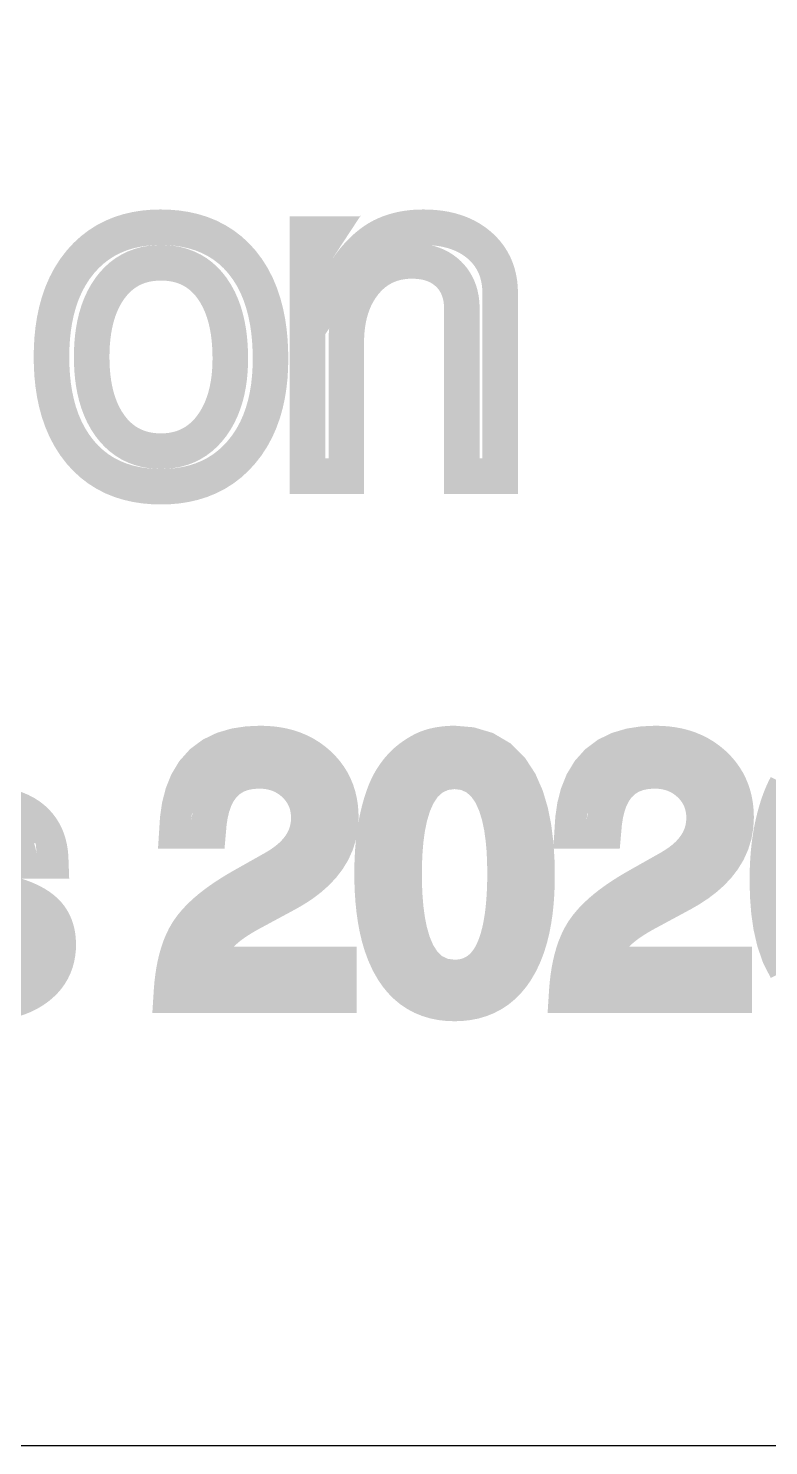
# Model space of a CAD drawing. Header units: metres. Extents: x -109 to 109, y -1 to 43.
# Drawn here: x -85.42 to -81.26, y -1.2 to 6.78 of the extents above; entities that cross this region are included whole.
import ezdxf

# ---------------------------------------------------------------- set-up
doc = ezdxf.new("R2010")
doc.units = ezdxf.units.M
doc.layers.add('CUT', color=1, linetype='Continuous')
doc.layers.add('MARK', color=5, linetype='Continuous')

msp = doc.modelspace()

# ---------------------------------------------------------------- linework, layer by layer
at = {"layer": 'CUT'}
msp.add_lwpolyline([(-109, -1.2), (109, -1.2), (109, -1.2), (109, 42.6), (109, 42.6), (-109, 42.6), (-109, 42.6), (-109, -1.2)], close=True, dxfattribs=at)
at = {"layer": 'MARK', "const_width": 0.2}
for points in [[(-84.2221, 5.4675), (-84.2535, 5.5019), (-84.2878, 5.5335), (-84.3249, 5.5618), (-84.3643, 5.5866), (-84.4059, 5.6077), (-84.4492, 5.6251), (-84.4937, 5.6388), (-84.5392, 5.649), (-84.5853, 5.656), (-84.6318, 5.6599), (-84.6784, 5.6612), (-84.6784, 5.6612), (-84.7244, 5.6599), (-84.7703, 5.6558), (-84.8158, 5.6487), (-84.8607, 5.6383), (-84.9046, 5.6244), (-84.9471, 5.6068), (-84.988, 5.5856), (-85.0268, 5.5608), (-85.0632, 5.5327), (-85.0971, 5.5014), (-85.1282, 5.4675), (-85.1282, 5.4675), (-85.16, 5.4263), (-85.1881, 5.3824), (-85.2124, 5.3363), (-85.2331, 5.2885), (-85.2502, 5.2393), (-85.2639, 5.189), (-85.2747, 5.138), (-85.2826, 5.0865), (-85.288, 5.0347), (-85.291, 4.9827), (-85.292, 4.9306), (-85.292, 4.9306), (-85.291, 4.8786), (-85.288, 4.8266), (-85.2827, 4.7748), (-85.2748, 4.7233), (-85.2642, 4.6724), (-85.2506, 4.6221), (-85.2336, 4.5729), (-85.2132, 4.5251), (-85.189, 4.479), (-85.1611, 4.435), (-85.1295, 4.3937), (-85.1295, 4.3937), (-85.0982, 4.3594), (-85.0641, 4.328), (-85.0273, 4.2997), (-84.9881, 4.2749), (-84.9468, 4.2537), (-84.9038, 4.2363), (-84.8595, 4.2226), (-84.8143, 4.2123), (-84.7684, 4.2053), (-84.7222, 4.2013), (-84.6758, 4.2), (-84.6758, 4.2), (-84.6297, 4.2013), (-84.5838, 4.2053), (-84.5383, 4.2124), (-84.4934, 4.2228), (-84.4494, 4.2366), (-84.4067, 4.254), (-84.3657, 4.275), (-84.3268, 4.2996), (-84.2901, 4.3276), (-84.2561, 4.3587), (-84.2247, 4.3924), (-84.2247, 4.3924), (-84.193, 4.4328), (-84.1649, 4.4758), (-84.1404, 4.5209), (-84.1196, 4.5679), (-84.1022, 4.6162), (-84.0882, 4.6656), (-84.0773, 4.7158), (-84.0692, 4.7665), (-84.0637, 4.8176), (-84.0606, 4.8689), (-84.0596, 4.9202), (-84.0596, 4.9202), (-84.0605, 4.9732), (-84.0635, 5.0261), (-84.0687, 5.0788), (-84.0764, 5.1312), (-84.0869, 5.1831), (-84.1004, 5.2343), (-84.1172, 5.2846), (-84.1376, 5.3334), (-84.1618, 5.3805), (-84.19, 5.4254), (-84.2221, 5.4675)], [(-83.8516, 5.6222), (-83.8516, 5.4984), (-83.8516, 5.3745), (-83.8516, 5.2506), (-83.8516, 5.1268), (-83.8516, 5.0029), (-83.8516, 4.8791), (-83.8516, 4.7552), (-83.8516, 4.6314), (-83.8516, 4.5075), (-83.8516, 4.3837), (-83.8516, 4.2598), (-83.8516, 4.2598), (-83.8317, 4.2598), (-83.8119, 4.2598), (-83.792, 4.2598), (-83.7722, 4.2598), (-83.7523, 4.2598), (-83.7325, 4.2598), (-83.7126, 4.2598), (-83.6928, 4.2598), (-83.6729, 4.2598), (-83.653, 4.2598), (-83.6332, 4.2598), (-83.6332, 4.2598), (-83.6332, 4.3281), (-83.6332, 4.3964), (-83.6332, 4.4647), (-83.6332, 4.533), (-83.6332, 4.6013), (-83.6332, 4.6697), (-83.6332, 4.738), (-83.6332, 4.8063), (-83.6332, 4.8746), (-83.6332, 4.9429), (-83.6332, 5.0112), (-83.6332, 5.0112), (-83.6326, 5.0436), (-83.6306, 5.0759), (-83.6271, 5.1081), (-83.6221, 5.14), (-83.6153, 5.1717), (-83.6066, 5.2028), (-83.5959, 5.2334), (-83.5831, 5.2631), (-83.5682, 5.2918), (-83.551, 5.3193), (-83.5318, 5.3453), (-83.5318, 5.3453), (-83.5135, 5.3664), (-83.4938, 5.3861), (-83.4725, 5.4041), (-83.4497, 5.4202), (-83.4256, 5.4342), (-83.4003, 5.446), (-83.374, 5.4555), (-83.3471, 5.4627), (-83.3196, 5.4676), (-83.2919, 5.4705), (-83.264, 5.4714), (-83.264, 5.4714), (-83.2437, 5.4709), (-83.2234, 5.4695), (-83.2032, 5.467), (-83.1832, 5.4633), (-83.1635, 5.4583), (-83.1442, 5.452), (-83.1254, 5.4442), (-83.1074, 5.435), (-83.0901, 5.4242), (-83.0738, 5.4121), (-83.0586, 5.3986), (-83.0586, 5.3986), (-83.0451, 5.3845), (-83.0328, 5.3693), (-83.0218, 5.3531), (-83.0122, 5.3361), (-83.004, 5.3183), (-82.9973, 5.3), (-82.9919, 5.2812), (-82.988, 5.262), (-82.9852, 5.2426), (-82.9837, 5.2232), (-82.9832, 5.2036), (-82.9832, 5.2036), (-82.9832, 5.1178), (-82.9832, 5.032), (-82.9832, 4.9462), (-82.9832, 4.8604), (-82.9832, 4.7746), (-82.9832, 4.6888), (-82.9832, 4.603), (-82.9832, 4.5172), (-82.9832, 4.4314), (-82.9832, 4.3456), (-82.9832, 4.2598), (-82.9832, 4.2598), (-82.9636, 4.2598), (-82.944, 4.2598), (-82.9243, 4.2598), (-82.9047, 4.2598), (-82.8851, 4.2598), (-82.8655, 4.2598), (-82.8459, 4.2598), (-82.8262, 4.2598), (-82.8066, 4.2598), (-82.787, 4.2598), (-82.7674, 4.2598), (-82.7674, 4.2598), (-82.7674, 4.3534), (-82.7674, 4.447), (-82.7674, 4.5406), (-82.7674, 4.6342), (-82.7674, 4.7278), (-82.7674, 4.8214), (-82.7674, 4.915), (-82.7674, 5.0086), (-82.7674, 5.1022), (-82.7674, 5.1958), (-82.7674, 5.2894), (-82.7674, 5.2894), (-82.7682, 5.3171), (-82.7707, 5.3446), (-82.7752, 5.372), (-82.7816, 5.3989), (-82.7901, 5.4252), (-82.8008, 5.4507), (-82.8137, 5.4752), (-82.8286, 5.4985), (-82.8455, 5.5205), (-82.8642, 5.5409), (-82.8844, 5.5598), (-82.8844, 5.5598), (-82.9084, 5.5789), (-82.9339, 5.596), (-82.9608, 5.611), (-82.9887, 5.6238), (-83.0174, 5.6345), (-83.0469, 5.6432), (-83.0768, 5.6501), (-83.1071, 5.6551), (-83.1376, 5.6586), (-83.1683, 5.6606), (-83.199, 5.6612), (-83.199, 5.6612), (-83.2232, 5.6608), (-83.2475, 5.6595), (-83.2716, 5.6573), (-83.2957, 5.6541), (-83.3195, 5.6498), (-83.3432, 5.6444), (-83.3665, 5.6378), (-83.3895, 5.63), (-83.4119, 5.6209), (-83.4339, 5.6105), (-83.4551, 5.5988), (-83.4551, 5.5988), (-83.4771, 5.5848), (-83.4981, 5.5695), (-83.5183, 5.553), (-83.5376, 5.5355), (-83.5561, 5.517), (-83.5737, 5.4979), (-83.5906, 5.478), (-83.6068, 5.4576), (-83.6223, 5.4366), (-83.6371, 5.4152), (-83.6514, 5.3934), (-83.6514, 5.3934), (-83.6514, 5.4142), (-83.6514, 5.435), (-83.6514, 5.4558), (-83.6514, 5.4766), (-83.6514, 5.4974), (-83.6514, 5.5182), (-83.6514, 5.539), (-83.6514, 5.5598), (-83.6514, 5.5806), (-83.6514, 5.6014), (-83.6514, 5.6222), (-83.6514, 5.6222), (-83.6696, 5.6222), (-83.6878, 5.6222), (-83.706, 5.6222), (-83.7242, 5.6222), (-83.7424, 5.6222), (-83.7606, 5.6222), (-83.7788, 5.6222), (-83.797, 5.6222), (-83.8152, 5.6222), (-83.8334, 5.6222), (-83.8516, 5.6222)], [(-84.9618, 5.3193), (-84.943, 5.343), (-84.9225, 5.3651), (-84.9001, 5.3854), (-84.876, 5.4035), (-84.8502, 5.4193), (-84.8231, 5.4326), (-84.7948, 5.4433), (-84.7657, 5.4513), (-84.736, 5.4568), (-84.706, 5.46), (-84.6758, 5.461), (-84.6758, 5.461), (-84.6454, 5.46), (-84.6152, 5.4568), (-84.5853, 5.4513), (-84.556, 5.4433), (-84.5275, 5.4326), (-84.5002, 5.4192), (-84.4743, 5.4033), (-84.4501, 5.3849), (-84.4277, 5.3644), (-84.4071, 5.342), (-84.3885, 5.318), (-84.3885, 5.318), (-84.3679, 5.2864), (-84.3499, 5.2532), (-84.3347, 5.2188), (-84.3218, 5.1833), (-84.3113, 5.1471), (-84.3029, 5.1103), (-84.2963, 5.0732), (-84.2915, 5.0358), (-84.2883, 4.9982), (-84.2864, 4.9605), (-84.2858, 4.9228), (-84.2858, 4.9228), (-84.2864, 4.8863), (-84.2884, 4.8498), (-84.2919, 4.8134), (-84.297, 4.7772), (-84.3039, 4.7413), (-84.3127, 4.7059), (-84.3237, 4.671), (-84.3369, 4.6369), (-84.3525, 4.6039), (-84.3705, 4.5721), (-84.3911, 4.5419), (-84.3911, 4.5419), (-84.4099, 4.5184), (-84.4304, 4.4964), (-84.4527, 4.4763), (-84.4767, 4.4581), (-84.5023, 4.4423), (-84.5292, 4.4289), (-84.5573, 4.4182), (-84.5863, 4.4101), (-84.6158, 4.4045), (-84.6457, 4.4012), (-84.6758, 4.4002), (-84.6758, 4.4002), (-84.706, 4.4012), (-84.736, 4.4044), (-84.7657, 4.4099), (-84.7948, 4.4179), (-84.8231, 4.4286), (-84.8502, 4.4419), (-84.876, 4.4577), (-84.9001, 4.4758), (-84.9225, 4.4961), (-84.943, 4.5182), (-84.9618, 4.5419), (-84.9618, 4.5419), (-84.9825, 4.5728), (-85.0005, 4.6053), (-85.016, 4.6391), (-85.029, 4.674), (-85.0397, 4.7096), (-85.0483, 4.7458), (-85.055, 4.7824), (-85.0599, 4.8192), (-85.0633, 4.8563), (-85.0652, 4.8934), (-85.0658, 4.9306), (-85.0658, 4.9306), (-85.0652, 4.9678), (-85.0633, 5.0049), (-85.0599, 5.042), (-85.055, 5.0788), (-85.0483, 5.1154), (-85.0397, 5.1516), (-85.029, 5.1872), (-85.016, 5.2221), (-85.0005, 5.2559), (-84.9825, 5.2884), (-84.9618, 5.3193)], [(-84.586, 2.262), (-84.57, 2.262), (-84.554, 2.262), (-84.538, 2.262), (-84.522, 2.262), (-84.506, 2.262), (-84.49, 2.262), (-84.474, 2.262), (-84.458, 2.262), (-84.442, 2.262), (-84.426, 2.262), (-84.41, 2.262), (-84.41, 2.262), (-84.406, 2.3073), (-84.3992, 2.3521), (-84.3887, 2.3963), (-84.3739, 2.4392), (-84.3537, 2.4799), (-84.3274, 2.5168), (-84.2946, 2.5482), (-84.2562, 2.5723), (-84.2138, 2.5885), (-84.1693, 2.5973), (-84.124, 2.6), (-84.124, 2.6), (-84.1041, 2.5995), (-84.0842, 2.5978), (-84.0644, 2.5949), (-84.0449, 2.5907), (-84.0258, 2.5852), (-84.007, 2.5782), (-83.9889, 2.57), (-83.9714, 2.5603), (-83.9548, 2.5494), (-83.9389, 2.5372), (-83.924, 2.524), (-83.924, 2.524), (-83.9105, 2.5102), (-83.8979, 2.4956), (-83.8865, 2.48), (-83.8763, 2.4636), (-83.8675, 2.4465), (-83.8601, 2.4286), (-83.8541, 2.4103), (-83.8496, 2.3915), (-83.8464, 2.3725), (-83.8446, 2.3533), (-83.844, 2.334), (-83.844, 2.334), (-83.8458, 2.3016), (-83.8514, 2.2696), (-83.8608, 2.2386), (-83.874, 2.209), (-83.8906, 2.1811), (-83.9101, 2.1551), (-83.9321, 2.1312), (-83.956, 2.1093), (-83.9815, 2.0892), (-84.0083, 2.0709), (-84.036, 2.054), (-84.036, 2.054), (-84.0527, 2.0445), (-84.0695, 2.0351), (-84.0862, 2.0256), (-84.1029, 2.0162), (-84.1196, 2.0067), (-84.1364, 1.9973), (-84.1531, 1.9878), (-84.1698, 1.9784), (-84.1865, 1.9689), (-84.2033, 1.9595), (-84.22, 1.95), (-84.22, 1.95), (-84.2514, 1.9318), (-84.2823, 1.9129), (-84.3128, 1.8932), (-84.3428, 1.8728), (-84.3721, 1.8514), (-84.4006, 1.829), (-84.4282, 1.8055), (-84.4547, 1.7806), (-84.4797, 1.7544), (-84.503, 1.7266), (-84.524, 1.697), (-84.524, 1.697), (-84.5414, 1.6675), (-84.5564, 1.6366), (-84.5693, 1.6049), (-84.5802, 1.5724), (-84.5895, 1.5394), (-84.5972, 1.506), (-84.6036, 1.4723), (-84.6087, 1.4384), (-84.6128, 1.4044), (-84.6158, 1.3702), (-84.618, 1.336), (-84.618, 1.336), (-84.5322, 1.336), (-84.4464, 1.336), (-84.3605, 1.336), (-84.2747, 1.336), (-84.1889, 1.336), (-84.1031, 1.336), (-84.0173, 1.336), (-83.9315, 1.336), (-83.8456, 1.336), (-83.7598, 1.336), (-83.674, 1.336), (-83.674, 1.336), (-83.674, 1.3518), (-83.674, 1.3676), (-83.674, 1.3835), (-83.674, 1.3993), (-83.674, 1.4151), (-83.674, 1.4309), (-83.674, 1.4467), (-83.674, 1.4625), (-83.674, 1.4784), (-83.674, 1.4942), (-83.674, 1.51), (-83.674, 1.51), (-83.7418, 1.51), (-83.8096, 1.51), (-83.8775, 1.51), (-83.9453, 1.51), (-84.0131, 1.51), (-84.0809, 1.51), (-84.1487, 1.51), (-84.2165, 1.51), (-84.2844, 1.51), (-84.3522, 1.51), (-84.42, 1.51), (-84.42, 1.51), (-84.4172, 1.5255), (-84.4138, 1.5409), (-84.4096, 1.556), (-84.4047, 1.571), (-84.3991, 1.5857), (-84.3927, 1.6001), (-84.3855, 1.6141), (-84.3777, 1.6278), (-84.3691, 1.641), (-84.3599, 1.6537), (-84.35, 1.666), (-84.35, 1.666), (-84.3358, 1.6816), (-84.3207, 1.6962), (-84.3049, 1.7101), (-84.2884, 1.7233), (-84.2716, 1.7359), (-84.2543, 1.7479), (-84.2367, 1.7595), (-84.2188, 1.7707), (-84.2007, 1.7814), (-84.1825, 1.7919), (-84.164, 1.802), (-84.164, 1.802), (-84.1458, 1.8118), (-84.1276, 1.8216), (-84.1095, 1.8315), (-84.0913, 1.8413), (-84.0731, 1.8511), (-84.0549, 1.8609), (-84.0367, 1.8707), (-84.0185, 1.8805), (-84.0004, 1.8904), (-83.9822, 1.9002), (-83.964, 1.91), (-83.964, 1.91), (-83.9207, 1.9352), (-83.8789, 1.9628), (-83.839, 1.9931), (-83.8016, 2.0263), (-83.7672, 2.0627), (-83.7366, 2.1024), (-83.7107, 2.1452), (-83.6901, 2.1909), (-83.6754, 2.2387), (-83.6668, 2.288), (-83.664, 2.338), (-83.664, 2.338), (-83.6649, 2.3685), (-83.6677, 2.3989), (-83.6725, 2.429), (-83.6795, 2.4586), (-83.6887, 2.4877), (-83.7003, 2.5159), (-83.7141, 2.5431), (-83.7302, 2.569), (-83.7483, 2.5935), (-83.7683, 2.6166), (-83.79, 2.638), (-83.79, 2.638), (-83.8147, 2.659), (-83.8409, 2.6781), (-83.8685, 2.695), (-83.8973, 2.7097), (-83.9272, 2.7222), (-83.958, 2.7325), (-83.9893, 2.7406), (-84.0212, 2.7467), (-84.0533, 2.7508), (-84.0856, 2.7532), (-84.118, 2.754), (-84.118, 2.754), (-84.1882, 2.7508), (-84.2577, 2.7402), (-84.3252, 2.7204), (-84.3885, 2.6899), (-84.4448, 2.6479), (-84.4916, 2.5955), (-84.5278, 2.5352), (-84.5539, 2.47), (-84.5713, 2.4018), (-84.5815, 2.3322), (-84.586, 2.262)], [(-83.458, 2.336), (-83.4638, 2.3079), (-83.4689, 2.2796), (-83.4732, 2.2512), (-83.4769, 2.2227), (-83.48, 2.1941), (-83.4826, 2.1655), (-83.4846, 2.1369), (-83.4861, 2.1082), (-83.4872, 2.0795), (-83.4878, 2.0507), (-83.488, 2.022), (-83.488, 2.022), (-83.4874, 1.9707), (-83.4854, 1.9194), (-83.4819, 1.8682), (-83.4767, 1.8171), (-83.4696, 1.7663), (-83.4604, 1.7158), (-83.4487, 1.6658), (-83.4342, 1.6166), (-83.4165, 1.5684), (-83.3953, 1.5217), (-83.37, 1.477), (-83.37, 1.477), (-83.3488, 1.4461), (-83.3251, 1.417), (-83.2989, 1.3903), (-83.2702, 1.3662), (-83.2392, 1.3451), (-83.2061, 1.3275), (-83.1714, 1.3134), (-83.1355, 1.3027), (-83.0987, 1.2955), (-83.0615, 1.2913), (-83.024, 1.29), (-83.024, 1.29), (-82.9867, 1.2913), (-82.9497, 1.2954), (-82.9131, 1.3026), (-82.8774, 1.3132), (-82.8429, 1.3272), (-82.8099, 1.3447), (-82.779, 1.3654), (-82.7503, 1.3893), (-82.7241, 1.4157), (-82.7003, 1.4444), (-82.679, 1.475), (-82.679, 1.475), (-82.6537, 1.5187), (-82.6324, 1.5644), (-82.6146, 1.6116), (-82.5999, 1.6599), (-82.5881, 1.709), (-82.5787, 1.7586), (-82.5715, 1.8085), (-82.5662, 1.8587), (-82.5627, 1.9091), (-82.5606, 1.9595), (-82.56, 2.01), (-82.56, 2.01), (-82.5618, 2.1001), (-82.5678, 2.19), (-82.5788, 2.2793), (-82.5962, 2.3677), (-82.6218, 2.454), (-82.6579, 2.5365), (-82.707, 2.6118), (-82.7709, 2.675), (-82.8482, 2.7206), (-82.9344, 2.7463), (-83.024, 2.754), (-83.024, 2.754), (-83.0355, 2.7539), (-83.047, 2.7535), (-83.0584, 2.7529), (-83.0699, 2.752), (-83.0813, 2.7508), (-83.0927, 2.7494), (-83.1041, 2.7477), (-83.1154, 2.7457), (-83.1267, 2.7434), (-83.1379, 2.7409), (-83.149, 2.738), (-83.149, 2.738), (-83.1611, 2.7344), (-83.1731, 2.7302), (-83.1849, 2.7255), (-83.1965, 2.7203), (-83.2078, 2.7147), (-83.219, 2.7087), (-83.23, 2.7024), (-83.2408, 2.6957), (-83.2514, 2.6887), (-83.2618, 2.6815), (-83.272, 2.674), (-83.272, 2.674), (-83.284, 2.6646), (-83.2956, 2.6548), (-83.3068, 2.6445), (-83.3176, 2.6337), (-83.3281, 2.6226), (-83.3381, 2.6111), (-83.3476, 2.5993), (-83.3568, 2.5871), (-83.3656, 2.5747), (-83.374, 2.562), (-83.382, 2.549), (-83.382, 2.549), (-83.3921, 2.531), (-83.4013, 2.5125), (-83.4098, 2.4937), (-83.4176, 2.4746), (-83.4247, 2.4552), (-83.4313, 2.4357), (-83.4375, 2.416), (-83.4432, 2.3961), (-83.4485, 2.3762), (-83.4534, 2.3561), (-83.458, 2.336)], [(-82.362, 2.262), (-82.346, 2.262), (-82.33, 2.262), (-82.314, 2.262), (-82.298, 2.262), (-82.282, 2.262), (-82.266, 2.262), (-82.25, 2.262), (-82.234, 2.262), (-82.218, 2.262), (-82.202, 2.262), (-82.186, 2.262), (-82.186, 2.262), (-82.182, 2.3073), (-82.1752, 2.3521), (-82.1647, 2.3963), (-82.1499, 2.4392), (-82.1297, 2.4799), (-82.1034, 2.5168), (-82.0706, 2.5482), (-82.0322, 2.5723), (-81.9898, 2.5885), (-81.9453, 2.5973), (-81.9, 2.6), (-81.9, 2.6), (-81.8801, 2.5995), (-81.8602, 2.5978), (-81.8404, 2.5949), (-81.8209, 2.5907), (-81.8018, 2.5852), (-81.7831, 2.5782), (-81.7649, 2.57), (-81.7474, 2.5603), (-81.7308, 2.5494), (-81.7149, 2.5372), (-81.7, 2.524), (-81.7, 2.524), (-81.6865, 2.5102), (-81.6739, 2.4956), (-81.6625, 2.48), (-81.6523, 2.4636), (-81.6435, 2.4465), (-81.6361, 2.4286), (-81.6301, 2.4103), (-81.6256, 2.3915), (-81.6224, 2.3725), (-81.6206, 2.3533), (-81.62, 2.334), (-81.62, 2.334), (-81.6218, 2.3016), (-81.6274, 2.2696), (-81.6368, 2.2386), (-81.65, 2.209), (-81.6666, 2.1811), (-81.6861, 2.1551), (-81.7081, 2.1312), (-81.732, 2.1093), (-81.7575, 2.0892), (-81.7843, 2.0709), (-81.812, 2.054), (-81.812, 2.054), (-81.8287, 2.0445), (-81.8455, 2.0351), (-81.8622, 2.0256), (-81.8789, 2.0162), (-81.8956, 2.0067), (-81.9124, 1.9973), (-81.9291, 1.9878), (-81.9458, 1.9784), (-81.9625, 1.9689), (-81.9793, 1.9595), (-81.996, 1.95), (-81.996, 1.95), (-82.0274, 1.9318), (-82.0583, 1.9129), (-82.0888, 1.8932), (-82.1188, 1.8728), (-82.1481, 1.8514), (-82.1766, 1.829), (-82.2042, 1.8055), (-82.2307, 1.7806), (-82.2557, 1.7544), (-82.279, 1.7266), (-82.3, 1.697), (-82.3, 1.697), (-82.3174, 1.6675), (-82.3324, 1.6366), (-82.3453, 1.6049), (-82.3562, 1.5724), (-82.3655, 1.5394), (-82.3732, 1.506), (-82.3796, 1.4723), (-82.3847, 1.4384), (-82.3888, 1.4044), (-82.3918, 1.3702), (-82.394, 1.336), (-82.394, 1.336), (-82.3082, 1.336), (-82.2224, 1.336), (-82.1365, 1.336), (-82.0507, 1.336), (-81.9649, 1.336), (-81.8791, 1.336), (-81.7933, 1.336), (-81.7075, 1.336), (-81.6216, 1.336), (-81.5358, 1.336), (-81.45, 1.336), (-81.45, 1.336), (-81.45, 1.3518), (-81.45, 1.3676), (-81.45, 1.3835), (-81.45, 1.3993), (-81.45, 1.4151), (-81.45, 1.4309), (-81.45, 1.4467), (-81.45, 1.4625), (-81.45, 1.4784), (-81.45, 1.4942), (-81.45, 1.51), (-81.45, 1.51), (-81.5178, 1.51), (-81.5856, 1.51), (-81.6535, 1.51), (-81.7213, 1.51), (-81.7891, 1.51), (-81.8569, 1.51), (-81.9247, 1.51), (-81.9925, 1.51), (-82.0604, 1.51), (-82.1282, 1.51), (-82.196, 1.51), (-82.196, 1.51), (-82.1932, 1.5255), (-82.1898, 1.5409), (-82.1856, 1.556), (-82.1807, 1.571), (-82.1751, 1.5857), (-82.1687, 1.6001), (-82.1615, 1.6141), (-82.1537, 1.6278), (-82.1451, 1.641), (-82.1359, 1.6537), (-82.126, 1.666), (-82.126, 1.666), (-82.1118, 1.6816), (-82.0967, 1.6962), (-82.0809, 1.7101), (-82.0644, 1.7233), (-82.0476, 1.7359), (-82.0303, 1.7479), (-82.0127, 1.7595), (-81.9948, 1.7707), (-81.9768, 1.7814), (-81.9585, 1.7919), (-81.94, 1.802), (-81.94, 1.802), (-81.9218, 1.8118), (-81.9036, 1.8216), (-81.8855, 1.8315), (-81.8673, 1.8413), (-81.8491, 1.8511), (-81.8309, 1.8609), (-81.8127, 1.8707), (-81.7945, 1.8805), (-81.7764, 1.8904), (-81.7582, 1.9002), (-81.74, 1.91), (-81.74, 1.91), (-81.6967, 1.9352), (-81.6549, 1.9628), (-81.615, 1.9931), (-81.5776, 2.0263), (-81.5432, 2.0627), (-81.5126, 2.1024), (-81.4867, 2.1452), (-81.4661, 2.1909), (-81.4514, 2.2387), (-81.4428, 2.288), (-81.44, 2.338), (-81.44, 2.338), (-81.4409, 2.3685), (-81.4437, 2.3989), (-81.4485, 2.429), (-81.4555, 2.4586), (-81.4647, 2.4877), (-81.4763, 2.5159), (-81.4901, 2.5431), (-81.5062, 2.569), (-81.5243, 2.5935), (-81.5443, 2.6166), (-81.566, 2.638), (-81.566, 2.638), (-81.5907, 2.659), (-81.6169, 2.6781), (-81.6445, 2.695), (-81.6734, 2.7097), (-81.7032, 2.7222), (-81.734, 2.7325), (-81.7653, 2.7406), (-81.7972, 2.7467), (-81.8293, 2.7508), (-81.8616, 2.7532), (-81.894, 2.754), (-81.894, 2.754), (-81.9642, 2.7508), (-82.0338, 2.7402), (-82.1012, 2.7204), (-82.1645, 2.6899), (-82.2208, 2.6479), (-82.2676, 2.5955), (-82.3038, 2.5352), (-82.3299, 2.47), (-82.3473, 2.4018), (-82.3575, 2.3322), (-82.362, 2.262)], [(-83.024, 2.598), (-82.9601, 2.5898), (-82.9015, 2.5634), (-82.8534, 2.5205), (-82.8173, 2.4672), (-82.7911, 2.4082), (-82.7722, 2.3465), (-82.7589, 2.2833), (-82.7499, 2.2194), (-82.7441, 2.1551), (-82.741, 2.0906), (-82.74, 2.026), (-82.74, 2.026), (-82.7403, 1.9847), (-82.7414, 1.9433), (-82.7433, 1.902), (-82.7462, 1.8608), (-82.7501, 1.8196), (-82.7552, 1.7786), (-82.7619, 1.7377), (-82.7702, 1.6972), (-82.7807, 1.6573), (-82.7938, 1.618), (-82.81, 1.58), (-82.81, 1.58), (-82.8218, 1.5577), (-82.8352, 1.5364), (-82.8505, 1.5163), (-82.8676, 1.4978), (-82.8866, 1.4813), (-82.9074, 1.467), (-82.9298, 1.4554), (-82.9534, 1.4466), (-82.9778, 1.4406), (-83.0028, 1.4371), (-83.028, 1.436), (-83.028, 1.436), (-83.0925, 1.4448), (-83.1512, 1.473), (-83.1984, 1.5178), (-83.2334, 1.5728), (-83.2588, 1.6329), (-83.2769, 1.6956), (-83.2897, 1.7597), (-83.2985, 1.8244), (-83.304, 1.8895), (-83.3071, 1.9547), (-83.308, 2.02), (-83.308, 2.02), (-83.307, 2.0851), (-83.3039, 2.1501), (-83.2982, 2.2149), (-83.2892, 2.2793), (-83.276, 2.343), (-83.2573, 2.4053), (-83.2312, 2.4649), (-83.1952, 2.519), (-83.1472, 2.5626), (-83.0883, 2.5896), (-83.024, 2.598)]]:
    msp.add_lwpolyline(points, close=True, dxfattribs=at)
for points in [[(-81.1561, 2.5191), (-81.1663, 2.4996), (-81.1757, 2.4798), (-81.1843, 2.4596), (-81.1924, 2.4392), (-81.1998, 2.4185), (-81.2067, 2.3977), (-81.2131, 2.3767), (-81.2191, 2.3555), (-81.2248, 2.3343), (-81.23, 2.313), (-81.23, 2.313), (-81.2366, 2.2834), (-81.2423, 2.2536), (-81.2473, 2.2237), (-81.2515, 2.1937), (-81.255, 2.1636), (-81.2579, 2.1334), (-81.2602, 2.1032), (-81.2619, 2.0729), (-81.2631, 2.0426), (-81.2638, 2.0123), (-81.264, 1.982), (-81.264, 1.982), (-81.262, 1.8953), (-81.2554, 1.8087), (-81.2432, 1.7229), (-81.2238, 1.6383), (-81.1954, 1.5564), (-81.1558, 1.4794)], [(-85.5248, 2.2158), (-85.5055, 2.1959), (-85.4907, 2.1725), (-85.4805, 2.1467), (-85.4745, 2.1196), (-85.472, 2.092), (-85.472, 2.092), (-85.456, 2.092), (-85.44, 2.092), (-85.424, 2.092), (-85.408, 2.092), (-85.392, 2.092), (-85.376, 2.092), (-85.36, 2.092), (-85.344, 2.092), (-85.328, 2.092), (-85.312, 2.092), (-85.296, 2.092), (-85.296, 2.092), (-85.2969, 2.1162), (-85.2992, 2.1403), (-85.3029, 2.1643), (-85.3083, 2.1879), (-85.3153, 2.2111), (-85.3242, 2.2336), (-85.335, 2.2553), (-85.3476, 2.276), (-85.3621, 2.2954), (-85.3783, 2.3135), (-85.396, 2.33), (-85.396, 2.33), (-85.4174, 2.3467), (-85.4403, 2.3613), (-85.4644, 2.3738), (-85.4894, 2.3843), (-85.5151, 2.393), (-85.5413, 2.4)], [(-85.5355, 1.3055), (-85.5061, 1.3131), (-85.4773, 1.3225), (-85.4491, 1.3338), (-85.4219, 1.3471), (-85.3958, 1.3625), (-85.371, 1.38), (-85.371, 1.38), (-85.3515, 1.3962), (-85.3332, 1.4138), (-85.3165, 1.4329), (-85.3015, 1.4534), (-85.2885, 1.4752), (-85.2775, 1.4981), (-85.2687, 1.5219), (-85.2621, 1.5464), (-85.2575, 1.5714), (-85.2548, 1.5966), (-85.254, 1.622), (-85.254, 1.622), (-85.2545, 1.6405), (-85.2559, 1.6589), (-85.2584, 1.6772), (-85.2621, 1.6953), (-85.267, 1.7132), (-85.2732, 1.7306), (-85.2807, 1.7474), (-85.2897, 1.7636), (-85.2999, 1.779), (-85.3114, 1.7935), (-85.324, 1.807), (-85.324, 1.807), (-85.3411, 1.8224), (-85.3595, 1.8362), (-85.3788, 1.8487), (-85.3988, 1.8599), (-85.4194, 1.8701), (-85.4405, 1.8793), (-85.4619, 1.8876), (-85.4837, 1.8952), (-85.5056, 1.902), (-85.5277, 1.9083)], [(-85.5305, 1.7364), (-85.519, 1.7318), (-85.5077, 1.7267), (-85.4966, 1.7211), (-85.4859, 1.7148), (-85.4756, 1.7078), (-85.466, 1.7), (-85.466, 1.7), (-85.4593, 1.6935), (-85.4531, 1.6865), (-85.4476, 1.679), (-85.4428, 1.671), (-85.4386, 1.6626), (-85.4352, 1.6539), (-85.4325, 1.645), (-85.4304, 1.6359), (-85.4291, 1.6266), (-85.4283, 1.6173), (-85.428, 1.608), (-85.428, 1.608), (-85.4285, 1.595), (-85.4302, 1.5822), (-85.4331, 1.5695), (-85.4372, 1.5572), (-85.4425, 1.5454), (-85.449, 1.5342), (-85.4566, 1.5237), (-85.4651, 1.5139), (-85.4745, 1.5049), (-85.4845, 1.4966), (-85.495, 1.489), (-85.495, 1.489), (-85.5093, 1.4802), (-85.5243, 1.4724)]]:
    msp.add_lwpolyline(points, dxfattribs=at)

doc.saveas('drawing.dxf')
